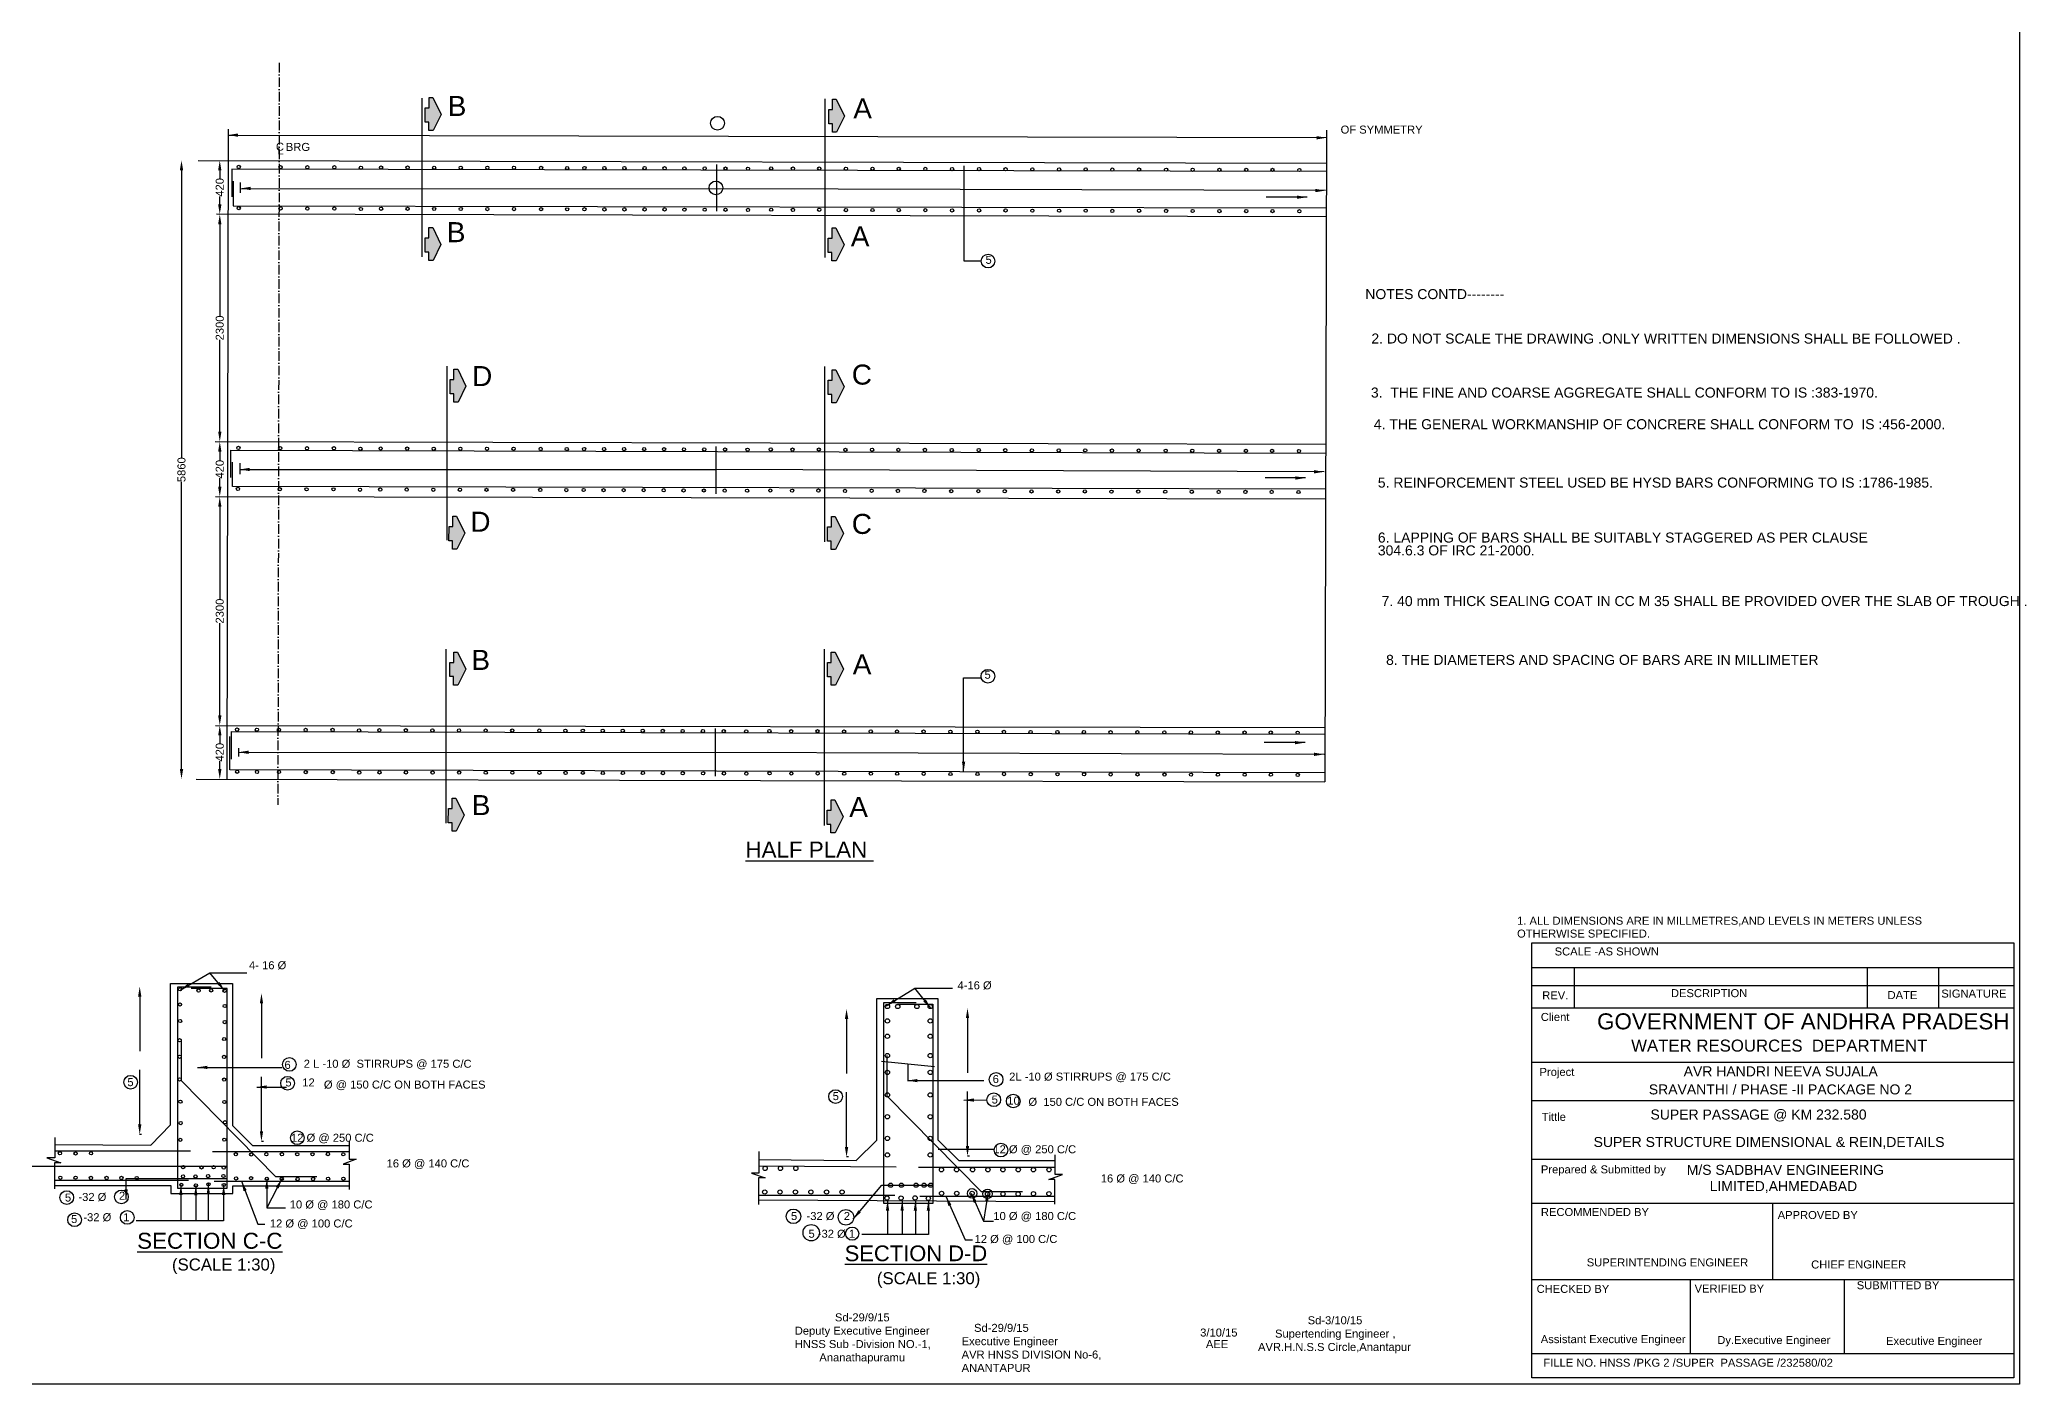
# Model space of a CAD drawing. Header units: millimetres. Extents: x 5124 to 5816485, y 2311 to 20996667.
# Drawn here: x 5791660 to 5816485, y 20967685 to 20984480 of the extents above; entities that cross this region are included whole.
import ezdxf

# ---------------------------------------------------------------- set-up
doc = ezdxf.new("R2010")
doc.units = ezdxf.units.MM
doc.header["$MEASUREMENT"] = 0
doc.linetypes.add('ACAD_ISO10W100', pattern=[18, 12, -3, 0, -3])
doc.layers.add('DIMENSION', color=2, linetype='Continuous')
doc.layers.add('TEXT', color=7, linetype='Continuous')
doc.styles.get("Standard").update_dxf_attribs({"font": 'arial.ttf', "height": 100})
doc.dimstyles.get("Standard").update_dxf_attribs({"dimtxt": 125, "dimasz": 125, "dimexe": 0.18, "dimexo": 0.0625, "dimgap": 0.09, "dimtad": 0, "dimdec": 0, "dimzin": 0, "dimdsep": 46, "dimtxsty": 'Standard', "dimcen": 0.09, "dimse1": 1, "dimse2": 1, "dimadec": 0, "dimazin": 0, "dimtfac": 1, "dimtdec": 0, "dimtofl": 0, "dimtmove": 0, "dimatfit": 3, "dimfxl": 0, "dimtolj": 1, "dimtzin": 0, "dimarcsym": 0})

# ---------------------------------------------------------------- blocks, each defined once
blk = doc.blocks.new('*D19')
at = {"layer": 'Defpoints', "color": 0, "transparency": 16777216}
for p in [(5793911, 20982972), (5793910, 20982300), (5793910, 20982300)]:
    blk.add_point(p, dxfattribs=at)
at = {"layer": 'DIMENSION', "color": 0, "lineweight": -2, "transparency": 16777216}
for p, q in [((5793910, 20982847), (5793910, 20982748)), ((5793910, 20982425), (5793910, 20982523))]:
    blk.add_line(p, q, dxfattribs=at)
at = {"layer": 'DIMENSION', "color": 0, "transparency": 16777216}
for points in [[(5793889, 20982847), (5793931, 20982847), (5793910, 20982972)], [(5793889, 20982425), (5793931, 20982425), (5793910, 20982300)]]:
    blk.add_solid(points, dxfattribs=at)
at = {"layer": 'DIMENSION', "color": 0, "transparency": 16777216, "insert": (5793910, 20982636), "char_height": 100, "attachment_point": 5, "rotation": 90}
blk.add_mtext('\\A1;420', dxfattribs=at)
blk = doc.blocks.new('*D20')
at = {"layer": 'Defpoints', "color": 0, "transparency": 16777216}
for p in [(5793910, 20982300), (5793904, 20979460), (5793910, 20979460)]:
    blk.add_point(p, dxfattribs=at)
at = {"layer": 'DIMENSION', "color": 0, "lineweight": -2, "transparency": 16777216}
for p, q in [((5793910, 20982175), (5793910, 20981030)), ((5793910, 20979585), (5793910, 20980730))]:
    blk.add_line(p, q, dxfattribs=at)
at = {"layer": 'DIMENSION', "color": 0, "transparency": 16777216}
for points in [[(5793890, 20982175), (5793931, 20982175), (5793910, 20982300)], [(5793890, 20979585), (5793931, 20979585), (5793910, 20979460)]]:
    blk.add_solid(points, dxfattribs=at)
at = {"layer": 'DIMENSION', "color": 0, "transparency": 16777216, "insert": (5793910, 20980880), "char_height": 100, "attachment_point": 5, "rotation": 90}
blk.add_mtext('\\A1;2300', dxfattribs=at)
blk = doc.blocks.new('*D21')
at = {"layer": 'Defpoints', "color": 0, "transparency": 16777216}
for p in [(5793910, 20979460), (5793909, 20978771), (5793910, 20978771)]:
    blk.add_point(p, dxfattribs=at)
at = {"layer": 'DIMENSION', "color": 0, "lineweight": -2, "transparency": 16777216}
for p, q in [((5793910, 20979335), (5793910, 20979228)), ((5793910, 20978896), (5793910, 20979003))]:
    blk.add_line(p, q, dxfattribs=at)
at = {"layer": 'DIMENSION', "color": 0, "transparency": 16777216}
for points in [[(5793890, 20979335), (5793931, 20979335), (5793910, 20979460)], [(5793890, 20978896), (5793931, 20978896), (5793910, 20978771)]]:
    blk.add_solid(points, dxfattribs=at)
at = {"layer": 'DIMENSION', "color": 0, "transparency": 16777216, "insert": (5793910, 20979115), "char_height": 100, "attachment_point": 5, "rotation": 90}
blk.add_mtext('\\A1;420', dxfattribs=at)
blk = doc.blocks.new('*D22')
at = {"layer": 'Defpoints', "color": 0, "transparency": 16777216}
for p in [(5793909, 20978771), (5793904, 20975915), (5793910, 20975915)]:
    blk.add_point(p, dxfattribs=at)
at = {"layer": 'DIMENSION', "color": 0, "lineweight": -2, "transparency": 16777216}
for p, q in [((5793910, 20978646), (5793910, 20977493)), ((5793910, 20976040), (5793910, 20977193))]:
    blk.add_line(p, q, dxfattribs=at)
at = {"layer": 'DIMENSION', "color": 0, "transparency": 16777216}
for points in [[(5793890, 20978646), (5793931, 20978646), (5793910, 20978771)], [(5793890, 20976040), (5793931, 20976040), (5793910, 20975915)]]:
    blk.add_solid(points, dxfattribs=at)
at = {"layer": 'DIMENSION', "color": 0, "transparency": 16777216, "insert": (5793910, 20977343), "char_height": 100, "attachment_point": 5, "rotation": 90}
blk.add_mtext('\\A1;2300', dxfattribs=at)
blk = doc.blocks.new('*D23')
at = {"layer": 'Defpoints', "color": 0, "transparency": 16777216}
for p in [(5793910, 20975915), (5793909, 20975244), (5793910, 20975244)]:
    blk.add_point(p, dxfattribs=at)
at = {"layer": 'DIMENSION', "color": 0, "lineweight": -2, "transparency": 16777216}
for p, q in [((5793910, 20975790), (5793910, 20975692)), ((5793910, 20975369), (5793910, 20975467))]:
    blk.add_line(p, q, dxfattribs=at)
at = {"layer": 'DIMENSION', "color": 0, "transparency": 16777216}
for points in [[(5793890, 20975790), (5793931, 20975790), (5793910, 20975915)], [(5793890, 20975369), (5793931, 20975369), (5793910, 20975244)]]:
    blk.add_solid(points, dxfattribs=at)
at = {"layer": 'DIMENSION', "color": 0, "transparency": 16777216, "insert": (5793910, 20975580), "char_height": 100, "attachment_point": 5, "rotation": 90}
blk.add_mtext('\\A1;420', dxfattribs=at)
blk = doc.blocks.new('*D28')
at = {"layer": 'Defpoints', "color": 0, "transparency": 16777216}
for p in [(5792910, 20972653), (5792933, 20972653), (5792933, 20970805)]:
    blk.add_point(p, dxfattribs=at)
at = {"layer": 'DIMENSION', "color": 0, "lineweight": -2, "transparency": 16777216}
for p, q in [((5792910, 20972528), (5792910, 20971845)), ((5792910, 20970930), (5792910, 20971612)), ((5792933, 20970805), (5792909, 20970805))]:
    blk.add_line(p, q, dxfattribs=at)
at = {"layer": 'DIMENSION', "color": 0, "transparency": 16777216}
for points in [[(5792889, 20972528), (5792930, 20972528), (5792910, 20972653)], [(5792889, 20970930), (5792930, 20970930), (5792910, 20970805)]]:
    blk.add_solid(points, dxfattribs=at)
at = {"layer": 'DIMENSION', "color": 0, "transparency": 16777216, "insert": (5792910, 20971729), "char_height": 100, "attachment_point": 5, "rotation": 90}
blk.add_mtext('\\A1;      ', dxfattribs=at)
blk = doc.blocks.new('*D29')
at = {"layer": 'Defpoints', "color": 0, "transparency": 16777216}
for p in [(5794431, 20972568), (5794455, 20972568), (5794455, 20970719)]:
    blk.add_point(p, dxfattribs=at)
at = {"layer": 'DIMENSION', "color": 0, "lineweight": -2, "transparency": 16777216}
for p, q in [((5794431, 20972443), (5794431, 20971760)), ((5794431, 20970844), (5794431, 20971527)), ((5794455, 20970719), (5794431, 20970719))]:
    blk.add_line(p, q, dxfattribs=at)
at = {"layer": 'DIMENSION', "color": 0, "transparency": 16777216}
for points in [[(5794411, 20972443), (5794452, 20972443), (5794431, 20972568)], [(5794411, 20970844), (5794452, 20970844), (5794431, 20970719)]]:
    blk.add_solid(points, dxfattribs=at)
at = {"layer": 'DIMENSION', "color": 0, "transparency": 16777216, "insert": (5794431, 20971643), "char_height": 100, "attachment_point": 5, "rotation": 90}
blk.add_mtext('\\A1;      ', dxfattribs=at)
blk = doc.blocks.new('*D30')
at = {"layer": 'Defpoints', "color": 0, "transparency": 16777216}
for p in [(5801743, 20972373), (5801766, 20972373), (5801766, 20970525)]:
    blk.add_point(p, dxfattribs=at)
at = {"layer": 'DIMENSION', "color": 0, "lineweight": -2, "transparency": 16777216}
for p, q in [((5801743, 20972248), (5801743, 20971566)), ((5801743, 20970650), (5801743, 20971333)), ((5801766, 20970525), (5801743, 20970525))]:
    blk.add_line(p, q, dxfattribs=at)
at = {"layer": 'DIMENSION', "color": 0, "transparency": 16777216}
for points in [[(5801722, 20972248), (5801764, 20972248), (5801743, 20972373)], [(5801722, 20970650), (5801764, 20970650), (5801743, 20970525)]]:
    blk.add_solid(points, dxfattribs=at)
at = {"layer": 'DIMENSION', "color": 0, "transparency": 16777216, "insert": (5801743, 20971449), "char_height": 100, "attachment_point": 5, "rotation": 90}
blk.add_mtext('\\A1;      ', dxfattribs=at)
blk = doc.blocks.new('*D31')
at = {"layer": 'Defpoints', "color": 0, "transparency": 16777216}
for p in [(5803254, 20972383), (5803278, 20972383), (5803278, 20970535)]:
    blk.add_point(p, dxfattribs=at)
at = {"layer": 'DIMENSION', "color": 0, "lineweight": -2, "transparency": 16777216}
for p, q in [((5803254, 20972258), (5803254, 20971576)), ((5803254, 20970660), (5803254, 20971343)), ((5803278, 20970535), (5803254, 20970535))]:
    blk.add_line(p, q, dxfattribs=at)
at = {"layer": 'DIMENSION', "color": 0, "transparency": 16777216}
for points in [[(5803234, 20972258), (5803275, 20972258), (5803254, 20972383)], [(5803234, 20970660), (5803275, 20970660), (5803254, 20970535)]]:
    blk.add_solid(points, dxfattribs=at)
at = {"layer": 'DIMENSION', "color": 0, "transparency": 16777216, "insert": (5803254, 20971459), "char_height": 100, "attachment_point": 5, "rotation": 90}
blk.add_mtext('\\A1;      ', dxfattribs=at)
blk = doc.blocks.new('*D38')
at = {"layer": 'Defpoints', "color": 0, "transparency": 16777216}
for p in [(5793639, 20982972), (5793432, 20975245), (5793621, 20975245)]:
    blk.add_point(p, dxfattribs=at)
at = {"layer": 'DIMENSION', "color": 0, "lineweight": -2, "transparency": 16777216}
for p, q in [((5793432, 20982847), (5793432, 20979258)), ((5793432, 20975370), (5793432, 20978959))]:
    blk.add_line(p, q, dxfattribs=at)
at = {"layer": 'DIMENSION', "color": 0, "transparency": 16777216}
for points in [[(5793411, 20982847), (5793453, 20982847), (5793432, 20982972)], [(5793411, 20975370), (5793453, 20975370), (5793432, 20975245)]]:
    blk.add_solid(points, dxfattribs=at)
at = {"layer": 'DIMENSION', "color": 0, "transparency": 16777216, "insert": (5793432, 20979109), "char_height": 100, "attachment_point": 5, "rotation": 90}
blk.add_mtext('\\A1;5860', dxfattribs=at)

msp = doc.modelspace()

# ---------------------------------------------------------------- hatches: boundary and pattern name
at = {"layer": 'DIMENSION'}
h = msp.add_hatch(color=0, dxfattribs=at)
h.dxf.hatch_style = 1
h.paths.add_polyline_path([(5796572.2, 20983759.1), (5796525.3, 20983759.1), (5796525.3, 20983629), (5796478.3, 20983629), (5796476.4, 20983451.4), (5796523.3, 20983451.4), (5796523.3, 20983346), (5796576.2, 20983346), (5796675.4, 20983547)])
h = msp.add_hatch(color=0, dxfattribs=at)
h.dxf.hatch_style = 1
h.paths.add_polyline_path([(5801615.1, 20983738.5), (5801568.2, 20983738.5), (5801568.2, 20983608.4), (5801521.2, 20983608.4), (5801519.4, 20983430.8), (5801566.2, 20983430.8), (5801566.2, 20983325.4), (5801619.2, 20983325.4), (5801718.4, 20983526.4)])
h = msp.add_hatch(color=0, dxfattribs=at)
h.dxf.hatch_style = 1
h.paths.add_polyline_path([(5796570.7, 20982134.2), (5796523.8, 20982134.2), (5796523.8, 20982004.1), (5796476.8, 20982004.1), (5796475, 20981826.6), (5796521.9, 20981826.6), (5796521.9, 20981721.2), (5796574.8, 20981721.2), (5796674, 20981922.1)])
h = msp.add_hatch(color=0, dxfattribs=at)
h.dxf.hatch_style = 1
h.paths.add_polyline_path([(5801608.2, 20982130.5), (5801561.3, 20982130.5), (5801561.3, 20982000.4), (5801514.3, 20982000.4), (5801512.5, 20981822.8), (5801559.4, 20981822.8), (5801559.4, 20981717.4), (5801612.3, 20981717.4), (5801711.5, 20981918.3)])
h = msp.add_hatch(color=0, dxfattribs=at)
h.dxf.hatch_style = 1
h.paths.add_polyline_path([(5796883.3, 20980366), (5796836.4, 20980366), (5796836.4, 20980235.9), (5796789.4, 20980235.9), (5796787.6, 20980058.4), (5796834.4, 20980058.4), (5796834.4, 20979953), (5796887.4, 20979953), (5796986.6, 20980153.9)])
h = msp.add_hatch(color=0, dxfattribs=at)
h.dxf.hatch_style = 1
h.paths.add_polyline_path([(5801608.8, 20980357.6), (5801561.9, 20980357.6), (5801561.9, 20980227.5), (5801514.9, 20980227.5), (5801513, 20980049.9), (5801559.9, 20980049.9), (5801559.9, 20979944.5), (5801612.8, 20979944.5), (5801712.1, 20980145.5)])
h = msp.add_hatch(color=0, dxfattribs=at)
h.dxf.hatch_style = 1
h.paths.add_polyline_path([(5796868.9, 20978529.9), (5796822, 20978529.9), (5796822, 20978399.8), (5796774.9, 20978399.8), (5796773.1, 20978222.3), (5796820, 20978222.3), (5796820, 20978116.9), (5796872.9, 20978116.9), (5796972.1, 20978317.8)])
h = msp.add_hatch(color=0, dxfattribs=at)
h.dxf.hatch_style = 1
h.paths.add_polyline_path([(5801599.9, 20978524.8), (5801553, 20978524.8), (5801553, 20978394.7), (5801506, 20978394.7), (5801504.1, 20978217.1), (5801551, 20978217.1), (5801551, 20978111.7), (5801603.9, 20978111.7), (5801703.1, 20978312.7)])
h = msp.add_hatch(color=0, dxfattribs=at)
h.dxf.hatch_style = 1
h.paths.add_polyline_path([(5796880.3, 20976831.6), (5796833.3, 20976831.6), (5796833.3, 20976701.5), (5796786.3, 20976701.5), (5796784.5, 20976523.9), (5796831.4, 20976523.9), (5796831.4, 20976418.5), (5796884.3, 20976418.5), (5796983.5, 20976619.5)])
h = msp.add_hatch(color=0, dxfattribs=at)
h.dxf.hatch_style = 1
h.paths.add_polyline_path([(5801599.5, 20976829.4), (5801552.6, 20976829.4), (5801552.6, 20976699.3), (5801505.5, 20976699.3), (5801503.7, 20976521.8), (5801550.6, 20976521.8), (5801550.6, 20976416.4), (5801603.5, 20976416.4), (5801702.7, 20976617.3)])
h = msp.add_hatch(color=0, dxfattribs=at)
h.dxf.hatch_style = 1
h.paths.add_polyline_path([(5796862.2, 20975005.5), (5796815.3, 20975005.5), (5796815.3, 20974875.4), (5796768.2, 20974875.4), (5796766.4, 20974697.8), (5796813.3, 20974697.8), (5796813.3, 20974592.4), (5796866.2, 20974592.4), (5796965.4, 20974793.4)])
h = msp.add_hatch(color=0, dxfattribs=at)
h.dxf.hatch_style = 1
h.paths.add_polyline_path([(5801595.8, 20974984.6), (5801548.9, 20974984.6), (5801548.9, 20974854.5), (5801501.9, 20974854.5), (5801500, 20974676.9), (5801546.9, 20974676.9), (5801546.9, 20974571.5), (5801599.8, 20974571.5), (5801699, 20974772.5)])

# ---------------------------------------------------------------- linework, layer by layer
at = {"layer": 'DIMENSION', "color": 0}
for points in [[(5773433.9, 20996666.8), (5816401.6, 20996666.8), (5816401.6, 20967685), (5773433.9, 20967685)], [(5810304.7, 20973197.7), (5816328.1, 20973197.7), (5816328.1, 20967764.2), (5810304.7, 20967764.2)]]:
    msp.add_lwpolyline(points, close=True, dxfattribs=at)
at = {"layer": 'DIMENSION', "color": 0, "linetype": 'ACAD_ISO10W100', "ltscale": 10}
msp.add_lwpolyline([(5794654, 20984190.1), (5794636, 20974923.7)], dxfattribs=at)
at = {"layer": 'DIMENSION', "color": 0}
for points in [[(5796434.7, 20983749.8), (5796434.7, 20981767.5)], [(5796478.3, 20983629), (5796525.3, 20983629), (5796525.3, 20983759.1), (5796572.2, 20983759.1), (5796675.4, 20983547), (5796576.2, 20983346), (5796523.3, 20983346), (5796523.3, 20983451.4), (5796476.4, 20983451.4), (5796478.3, 20983629)], [(5801472.7, 20983739.9), (5801472.7, 20981757.9)], [(5801521.2, 20983608.4), (5801568.2, 20983608.4), (5801568.2, 20983738.5), (5801615.1, 20983738.5), (5801718.4, 20983526.4), (5801619.2, 20983325.4), (5801566.2, 20983325.4), (5801566.2, 20983430.8), (5801519.4, 20983430.8), (5801521.2, 20983608.4)], [(5794015.3, 20983364.2), (5793997, 20975240.3)], [(5807740.8, 20983348.9), (5807720.4, 20975211.4)], [(5793638.8, 20982972.5), (5807739.8, 20982937.1)], [(5800118.7, 20982920.3), (5800118.7, 20982337.8)], [(5803425, 20981714.4), (5803211.8, 20981714.4), (5803211.8, 20982904.5)], [(5807739.5, 20982835.5), (5794060, 20982861.4), (5794060, 20982518.4)], [(5794078.7, 20982715), (5794078.7, 20982405.1), (5807738.4, 20982379.1)], [(5794166.9, 20982697.1), (5794166.9, 20982566.1)], [(5807738.1, 20982266.8), (5793867.8, 20982300.1)], [(5796476.8, 20982004.1), (5796523.8, 20982004.1), (5796523.8, 20982134.2), (5796570.7, 20982134.2), (5796674, 20981922.1), (5796574.8, 20981721.2), (5796521.9, 20981721.2), (5796521.9, 20981826.6), (5796475, 20981826.6), (5796476.8, 20982004.1)], [(5801514.3, 20982000.4), (5801561.3, 20982000.4), (5801561.3, 20982130.5), (5801608.2, 20982130.5), (5801711.5, 20981918.3), (5801612.3, 20981717.4), (5801559.4, 20981717.4), (5801559.4, 20981822.8), (5801512.5, 20981822.8), (5801514.3, 20982000.4)], [(5796748.9, 20980403.9), (5796748.9, 20978227.3)], [(5801466, 20980396.8), (5801466, 20978210.1)], [(5796789.4, 20980235.9), (5796836.4, 20980235.9), (5796836.4, 20980366), (5796883.3, 20980366), (5796986.6, 20980153.9), (5796887.4, 20979953), (5796834.4, 20979953), (5796834.4, 20980058.4), (5796787.6, 20980058.4), (5796789.4, 20980235.9)], [(5801514.9, 20980227.5), (5801561.9, 20980227.5), (5801561.9, 20980357.6), (5801608.8, 20980357.6), (5801712.1, 20980145.5), (5801612.8, 20979944.5), (5801559.9, 20979944.5), (5801559.9, 20980049.9), (5801513, 20980049.9), (5801514.9, 20980227.5)], [(5793851.7, 20979459.7), (5807731, 20979429.2)], [(5800107.2, 20979400.6), (5800107.2, 20978808.4)], [(5794049.3, 20979012.2), (5794049.3, 20979351.9), (5807730.7, 20979317.6)], [(5807729.6, 20978865.7), (5794071.1, 20978899), (5794071.1, 20979202.1)], [(5794160.3, 20979190.9), (5794160.3, 20979053.1)], [(5807729.3, 20978739.7), (5793855.4, 20978771.4)], [(5796774.9, 20978399.8), (5796822, 20978399.8), (5796822, 20978529.9), (5796868.9, 20978529.9), (5796972.1, 20978317.8), (5796872.9, 20978116.9), (5796820, 20978116.9), (5796820, 20978222.3), (5796773.1, 20978222.3), (5796774.9, 20978399.8)], [(5801506, 20978394.7), (5801553, 20978394.7), (5801553, 20978524.8), (5801599.9, 20978524.8), (5801703.1, 20978312.7), (5801603.9, 20978111.7), (5801551, 20978111.7), (5801551, 20978217.1), (5801504.1, 20978217.1), (5801506, 20978394.7)], [(5796737.1, 20976866.3), (5796737.1, 20974693.3)], [(5796786.3, 20976701.5), (5796833.3, 20976701.5), (5796833.3, 20976831.6), (5796880.3, 20976831.6), (5796983.5, 20976619.5), (5796884.3, 20976418.5), (5796831.4, 20976418.5), (5796831.4, 20976523.9), (5796784.5, 20976523.9), (5796786.3, 20976701.5)], [(5801461.1, 20976867.1), (5801461.1, 20974663.9)], [(5801505.5, 20976699.3), (5801552.6, 20976699.3), (5801552.6, 20976829.4), (5801599.5, 20976829.4), (5801702.7, 20976617.3), (5801603.5, 20976416.4), (5801550.6, 20976416.4), (5801550.6, 20976521.8), (5801503.7, 20976521.8), (5801505.5, 20976699.3)], [(5793857.9, 20975914.7), (5807722.1, 20975888.9)], [(5807720.7, 20975321.6), (5794036.8, 20975358), (5794036.8, 20975776.2)], [(5794056, 20975493.5), (5794056, 20975839.6), (5807721.9, 20975805.3)], [(5800099.8, 20975875.3), (5800099.8, 20975279)], [(5794144.6, 20975631.6), (5794144.6, 20975527.5)], [(5793616.5, 20975244.6), (5807720.4, 20975211.4)], [(5796768.2, 20974875.4), (5796815.3, 20974875.4), (5796815.3, 20975005.5), (5796862.2, 20975005.5), (5796965.4, 20974793.4), (5796866.2, 20974592.4), (5796813.3, 20974592.4), (5796813.3, 20974697.8), (5796766.4, 20974697.8), (5796768.2, 20974875.4)], [(5801501.9, 20974854.5), (5801548.9, 20974854.5), (5801548.9, 20974984.6), (5801595.8, 20974984.6), (5801699, 20974772.5), (5801599.8, 20974571.5), (5801546.9, 20974571.5), (5801546.9, 20974676.9), (5801500, 20974676.9), (5801501.9, 20974854.5)], [(5810304.7, 20972889.1), (5816328.1, 20972889.1)], [(5810836.5, 20972889.1), (5810836.5, 20972387)], [(5814496.3, 20972889.1), (5814496.3, 20972387)], [(5815389.6, 20972889.1), (5815389.6, 20972387)], [(5791848.4, 20970678.6), (5793048.6, 20970672.2), (5793296, 20970924.2), (5793296, 20972690.7), (5794068.5, 20972690.7), (5794068.5, 20970915.8), (5794321.1, 20970666.4), (5795529.5, 20970666.4)], [(5793801.1, 20972644.7), (5793383.5, 20972644.7), (5793383.5, 20970136), (5794001.6, 20970136), (5794001.6, 20972629.1), (5793552.6, 20972629.1)], [(5800644.8, 20970492.8), (5801864.7, 20970480.8), (5802119.5, 20970734.2), (5802119.5, 20972502.2), (5802885.5, 20972502.2), (5802885.5, 20970737.4), (5803144.3, 20970478.9), (5804355.7, 20970478.9)], [(5802210.3, 20969941.2), (5802210.3, 20972453.6), (5802613, 20972453.6)], [(5810304.7, 20972665.3), (5816328.1, 20972665.3)], [(5802379.8, 20972433.8), (5802822.3, 20972433.8), (5802822.3, 20969940.9), (5802210.3, 20969941.2)], [(5810304.7, 20972387), (5816328.1, 20972387)], [(5795124.3, 20970277.2), (5794610.7, 20970277.2), (5793430.7, 20971476), (5793430.7, 20971990.9)], [(5802179.7, 20971721.3), (5802842, 20971654.4)], [(5803940.7, 20970090.5), (5803429.3, 20970090.5), (5802250.1, 20971282.8), (5802250.1, 20971793.2)], [(5810304.7, 20971710), (5816328.1, 20971710)], [(5802513.8, 20971478.1), (5802510.8, 20971687.8)], [(5810304.7, 20971228.7), (5816328.1, 20971228.7)], [(5791848.4, 20970765.6), (5791848.4, 20970511.7), (5791750, 20970511.7), (5791922.2, 20970451.2), (5791845.5, 20970451.2), (5791845.5, 20970127.3)], [(5795527.8, 20970724.6), (5795527.8, 20970495.1), (5795613.1, 20970495.1), (5795451.8, 20970433.5), (5795527.8, 20970433.5), (5795527.8, 20970119.3)], [(5791848.4, 20970601), (5793544.2, 20970601)], [(5795527.8, 20970587.1), (5793821, 20970587.1)], [(5800644.8, 20970591.3), (5800644.8, 20970321.8), (5800553.1, 20970321.8), (5800725.6, 20970261.7), (5800644.1, 20970261.7), (5800644.1, 20969928.9)], [(5802888.5, 20970621.1), (5803587.2, 20970621.1)], [(5804344.4, 20969935.2), (5804344.4, 20970244), (5804272.1, 20970244), (5804440.8, 20970305.2), (5804348.3, 20970305.2), (5804348.3, 20970550.2)], [(5810304.7, 20970495.9), (5816328.1, 20970495.9)], [(5791845.5, 20970233.2), (5793519.4, 20970233.2)], [(5793838.2, 20970220.6), (5795527.8, 20970220.6)], [(5800644.8, 20970415.4), (5802363.5, 20970400.8)], [(5802641.1, 20970398.6), (5804348.3, 20970398.6)], [(5791845.5, 20970168.3), (5793296.6, 20970168.3), (5793296.6, 20970065.8), (5794071.4, 20970065.8), (5794071.4, 20970164.1), (5795535.6, 20970164.1)], [(5800644.1, 20970047.4), (5802344.6, 20970047.4)], [(5800644.1, 20969988), (5804350.4, 20969969.8)], [(5802659.4, 20970034.8), (5804344.4, 20970034.8)], [(5810304.7, 20969946.9), (5816328.1, 20969946.9)], [(5813316.4, 20968991.6), (5813316.4, 20969946.9)], [(5810304.7, 20968991.6), (5816328.1, 20968991.6)], [(5812287.9, 20968070.9), (5812287.9, 20968991.6)], [(5814215.1, 20968070.9), (5814215.1, 20968991.6)], [(5810304.7, 20968070.9), (5816328.1, 20968070.9)]]:
    msp.add_lwpolyline(points, dxfattribs=at)
for centre, radius in [((5800130.2, 20983436.2), 85.6), ((5794147.9, 20982891.8), 20.2), ((5794670.4, 20982888.5), 20.2), ((5795004.8, 20982887.2), 20.2), ((5795341.9, 20982887.2), 20.2), ((5795673.4, 20982881.4), 20.2), ((5795926.1, 20982884.2), 20.2), ((5796256.8, 20982883.3), 20.2), ((5796589.1, 20982881.4), 20.2), ((5796921.9, 20982881.4), 20.2), ((5797254.1, 20982880.4), 20.2), ((5797586.8, 20982880.4), 20.2), ((5797925.3, 20982879.4), 20.2), ((5798251.6, 20982877.4), 20.2), ((5798467.7, 20982878.4), 20.2), ((5798717.4, 20982876.5), 20.2), ((5798967.6, 20982876.4), 20.2), ((5799218.4, 20982876.4), 20.2), ((5799468.2, 20982875.5), 20.2), ((5799716.3, 20982873.6), 20.2), ((5799969.9, 20982872.6), 20.2), ((5800230.2, 20982871.6), 20.2), ((5800511.1, 20982869.7), 20.2), ((5800800.6, 20982872.6), 20.2), ((5801072.6, 20982870.6), 20.2), ((5801401.4, 20982871.6), 20.2), ((5801734.3, 20982867.8), 20.2), ((5802067, 20982868.8), 20.2), ((5802395.4, 20982867.7), 20.2), ((5802727.1, 20982866.8), 20.2), ((5803062.1, 20982863.9), 20.2), ((5803399.6, 20982863.9), 20.2), ((5803730.3, 20982862.9), 20.2), ((5804064.6, 20982861), 20.2), ((5804399.3, 20982860), 20.2), ((5804731, 20982861), 20.2), ((5805064, 20982858.1), 20.2), ((5805398.7, 20982859.1), 20.2), ((5805736.2, 20982857.1), 20.2), ((5806067.5, 20982856.2), 20.2), ((5806403, 20982855.2), 20.2), ((5806738, 20982855.2), 20.2), ((5807065.9, 20982855.2), 20.2), ((5807401.4, 20982853.2), 20.2), ((5800109.9, 20982628.9), 85.6), ((5794147.9, 20982376.2), 20.2), ((5794670.4, 20982372.9), 20.2), ((5795004.8, 20982371.6), 20.2), ((5795341.9, 20982371.6), 20.2), ((5795673.4, 20982365.8), 20.2), ((5795926.1, 20982368.6), 20.2), ((5796256.8, 20982367.7), 20.2), ((5796589.1, 20982365.8), 20.2), ((5796921.9, 20982365.8), 20.2), ((5797254.1, 20982364.8), 20.2), ((5797586.8, 20982364.8), 20.2), ((5797925.3, 20982363.8), 20.2), ((5798251.6, 20982361.8), 20.2), ((5798467.7, 20982362.8), 20.2), ((5798717.4, 20982360.9), 20.2), ((5798967.6, 20982360.8), 20.2), ((5799218.4, 20982360.8), 20.2), ((5799468.2, 20982359.9), 20.2), ((5799716.3, 20982358), 20.2), ((5799969.9, 20982357), 20.2), ((5800230.2, 20982356), 20.2), ((5800800.6, 20982357), 20.2), ((5801401.4, 20982356), 20.2), ((5800511.1, 20982354.1), 20.2), ((5801072.6, 20982355), 20.2), ((5801734.3, 20982352.2), 20.2), ((5802067, 20982353.2), 20.2), ((5802395.4, 20982352.1), 20.2), ((5802727.1, 20982351.2), 20.2), ((5803062.1, 20982348.3), 20.2), ((5803399.6, 20982348.3), 20.2), ((5803730.3, 20982347.4), 20.2), ((5804064.6, 20982345.4), 20.2), ((5804399.3, 20982344.4), 20.2), ((5804731, 20982345.4), 20.2), ((5805064, 20982342.5), 20.2), ((5805398.7, 20982343.5), 20.2), ((5805736.2, 20982341.5), 20.2), ((5806067.5, 20982340.6), 20.2), ((5806403, 20982339.6), 20.2), ((5806738, 20982339.6), 20.2), ((5807065.9, 20982339.6), 20.2), ((5807401.4, 20982337.6), 20.2), ((5803510.6, 20981714.4), 85.6), ((5794142.9, 20979381.7), 20.2), ((5794665.4, 20979378.4), 20.2), ((5794999.8, 20979377), 20.2), ((5795336.9, 20979377), 20.2), ((5795668.4, 20979371.2), 20.2), ((5795921.1, 20979374.1), 20.2), ((5796251.8, 20979373.2), 20.2), ((5796584.1, 20979371.2), 20.2), ((5796916.9, 20979371.2), 20.2), ((5797249.1, 20979370.2), 20.2), ((5797581.8, 20979370.2), 20.2), ((5797920.3, 20979369.3), 20.2), ((5798246.6, 20979367.3), 20.2), ((5798462.7, 20979368.3), 20.2), ((5798712.5, 20979366.4), 20.2), ((5798962.7, 20979366.3), 20.2), ((5799213.4, 20979366.3), 20.2), ((5799463.2, 20979365.4), 20.2), ((5799711.3, 20979363.4), 20.2), ((5799964.9, 20979362.4), 20.2), ((5800225.2, 20979361.5), 20.2), ((5800506.1, 20979359.6), 20.2), ((5800795.6, 20979362.4), 20.2), ((5801067.6, 20979360.5), 20.2), ((5801396.4, 20979361.5), 20.2), ((5801729.3, 20979357.6), 20.2), ((5802062, 20979358.6), 20.2), ((5802390.4, 20979357.6), 20.2), ((5802722.1, 20979356.6), 20.2), ((5803057.1, 20979353.8), 20.2), ((5803394.6, 20979353.8), 20.2), ((5803725.3, 20979352.8), 20.2), ((5804059.6, 20979350.9), 20.2), ((5804394.3, 20979349.9), 20.2), ((5804726, 20979350.9), 20.2), ((5805059, 20979348), 20.2), ((5805393.7, 20979348.9), 20.2), ((5805731.2, 20979347), 20.2), ((5806062.5, 20979346), 20.2), ((5806398.1, 20979345.1), 20.2), ((5806733, 20979345), 20.2), ((5807060.9, 20979345), 20.2), ((5807396.4, 20979343.1), 20.2), ((5794137.3, 20978868.9), 20.2), ((5794659.8, 20978865.6), 20.2), ((5794994.3, 20978864.2), 20.2), ((5795331.4, 20978864.2), 20.2), ((5795662.8, 20978858.4), 20.2), ((5795915.6, 20978861.3), 20.2), ((5796246.3, 20978860.4), 20.2), ((5796578.5, 20978858.4), 20.2), ((5796911.4, 20978858.4), 20.2), ((5797243.5, 20978857.4), 20.2), ((5797576.2, 20978857.4), 20.2), ((5797914.7, 20978856.5), 20.2), ((5798241, 20978854.5), 20.2), ((5798457.1, 20978855.5), 20.2), ((5798706.9, 20978853.6), 20.2), ((5798957.1, 20978853.5), 20.2), ((5799207.9, 20978853.5), 20.2), ((5799457.6, 20978852.6), 20.2), ((5799705.7, 20978850.6), 20.2), ((5799959.3, 20978849.6), 20.2), ((5800219.7, 20978848.7), 20.2), ((5800500.5, 20978846.8), 20.2), ((5800790, 20978849.6), 20.2), ((5801062, 20978847.7), 20.2), ((5801390.9, 20978848.7), 20.2), ((5801723.7, 20978844.8), 20.2), ((5802056.4, 20978845.8), 20.2), ((5802384.8, 20978844.8), 20.2), ((5802716.5, 20978843.8), 20.2), ((5803051.5, 20978841), 20.2), ((5803389.1, 20978841), 20.2), ((5803719.8, 20978840), 20.2), ((5804054, 20978838.1), 20.2), ((5804388.7, 20978837.1), 20.2), ((5804720.4, 20978838.1), 20.2), ((5805053.4, 20978835.2), 20.2), ((5805388.1, 20978836.2), 20.2), ((5805725.7, 20978834.2), 20.2), ((5806056.9, 20978833.2), 20.2), ((5806392.5, 20978832.3), 20.2), ((5806727.5, 20978832.2), 20.2), ((5807055.3, 20978832.2), 20.2), ((5807390.9, 20978830.3), 20.2), ((5803508.6, 20976528.6), 85.6), ((5794126.2, 20975863), 20.2), ((5794374.1, 20975861.5), 20.2), ((5794648.7, 20975859.7), 20.2), ((5794983.1, 20975858.3), 20.2), ((5795320.2, 20975858.3), 20.2), ((5795651.7, 20975852.5), 20.2), ((5795904.4, 20975855.4), 20.2), ((5796235.1, 20975854.5), 20.2), ((5796567.4, 20975852.5), 20.2), ((5796900.2, 20975852.5), 20.2), ((5797232.4, 20975851.5), 20.2), ((5797565.1, 20975851.5), 20.2), ((5797903.6, 20975850.6), 20.2), ((5798229.9, 20975848.6), 20.2), ((5798446, 20975849.6), 20.2), ((5798695.8, 20975847.7), 20.2), ((5798946, 20975847.6), 20.2), ((5799196.7, 20975847.6), 20.2), ((5799446.5, 20975846.7), 20.2), ((5799694.6, 20975844.7), 20.2), ((5799948.2, 20975843.7), 20.2), ((5800208.5, 20975842.8), 20.2), ((5800489.4, 20975840.9), 20.2), ((5800778.9, 20975843.7), 20.2), ((5801050.9, 20975841.8), 20.2), ((5801379.7, 20975842.8), 20.2), ((5801712.6, 20975838.9), 20.2), ((5802045.3, 20975839.9), 20.2), ((5802373.7, 20975838.9), 20.2), ((5802705.4, 20975837.9), 20.2), ((5803040.4, 20975835.1), 20.2), ((5803377.9, 20975835.1), 20.2), ((5803708.6, 20975834.1), 20.2), ((5804042.9, 20975832.2), 20.2), ((5804377.6, 20975831.2), 20.2), ((5804709.3, 20975832.2), 20.2), ((5805042.3, 20975829.3), 20.2), ((5805377, 20975830.3), 20.2), ((5805714.5, 20975828.3), 20.2), ((5806045.8, 20975827.3), 20.2), ((5806381.4, 20975826.4), 20.2), ((5806716.3, 20975826.3), 20.2), ((5807044.2, 20975826.3), 20.2), ((5807379.7, 20975824.4), 20.2), ((5794127.8, 20975335.8), 20.2), ((5794375.7, 20975334.2), 20.2), ((5794650.3, 20975332.4), 20.2), ((5794984.7, 20975331.1), 20.2), ((5795321.8, 20975331.1), 20.2), ((5795653.2, 20975325.3), 20.2), ((5795906, 20975328.1), 20.2), ((5796236.7, 20975327.2), 20.2), ((5796569, 20975325.3), 20.2), ((5796901.8, 20975325.3), 20.2), ((5797233.9, 20975324.3), 20.2), ((5797566.6, 20975324.3), 20.2), ((5797905.2, 20975323.3), 20.2), ((5798231.5, 20975321.3), 20.2), ((5798447.5, 20975322.3), 20.2), ((5798697.3, 20975320.4), 20.2), ((5798947.5, 20975320.3), 20.2), ((5799198.3, 20975320.3), 20.2), ((5799448.1, 20975319.4), 20.2), ((5799696.1, 20975317.5), 20.2), ((5799949.8, 20975316.5), 20.2), ((5800210.1, 20975315.5), 20.2), ((5800491, 20975313.6), 20.2), ((5800780.4, 20975316.5), 20.2), ((5801052.5, 20975314.5), 20.2), ((5801381.3, 20975315.5), 20.2), ((5801714.2, 20975311.7), 20.2), ((5802046.9, 20975312.7), 20.2), ((5802375.3, 20975311.6), 20.2), ((5802707, 20975310.7), 20.2), ((5803042, 20975307.8), 20.2), ((5803379.5, 20975307.8), 20.2), ((5803710.2, 20975306.9), 20.2), ((5804044.5, 20975304.9), 20.2), ((5804379.2, 20975303.9), 20.2), ((5804710.9, 20975304.9), 20.2), ((5805043.9, 20975302.1), 20.2), ((5805378.6, 20975303), 20.2), ((5805716.1, 20975301.1), 20.2), ((5806047.4, 20975300.1), 20.2), ((5806382.9, 20975299.1), 20.2), ((5806717.9, 20975299.1), 20.2), ((5807045.8, 20975299.1), 20.2), ((5807381.3, 20975297.1), 20.2), ((5793412.3, 20972429), 20.2), ((5793414.3, 20972618.7), 20.2), ((5793645.5, 20972602.3), 20.2), ((5793802.6, 20972604.3), 20.2), ((5793970.3, 20972600.4), 20.2), ((5793414.3, 20972222), 20.2), ((5793972.2, 20972409.8), 20.2), ((5793972.2, 20972208.5), 20.2), ((5802254, 20972403.7), 26.8), ((5802254, 20972223.4), 26.8), ((5802383.1, 20972403.7), 26.8), ((5802621.8, 20972403.7), 26.8), ((5802788.2, 20972403.7), 26.8), ((5802788.2, 20972223.4), 26.8), ((5793408.4, 20971981.8), 20.2), ((5793965.2, 20971997.5), 20.2), ((5802254, 20972032.3), 26.8), ((5802788.2, 20972032.3), 26.8), ((5793407.7, 20971775.5), 20.2), ((5793964.3, 20971774.4), 20.2), ((5794779.6, 20971679.8), 85.6), ((5802254, 20971790), 26.8), ((5802788.2, 20971790), 26.8), ((5792796.4, 20971457.7), 85.6), ((5793407.3, 20971492.7), 20.2), ((5793965.3, 20971490.7), 20.2), ((5794757, 20971445.3), 85.6), ((5802254, 20971580.2), 26.8), ((5802788.2, 20971580.2), 26.8), ((5803611.8, 20971491.8), 85.6), ((5793418.3, 20971214.7), 20.2), ((5793967.6, 20971210.7), 20.2), ((5801604.9, 20971278.3), 85.6), ((5802254, 20971299.1), 26.8), ((5802788.2, 20971299.1), 26.8), ((5803583, 20971239.1), 85.6), ((5803826.3, 20971223.1), 85.6), ((5793421.5, 20970947.1), 20.2), ((5793976.3, 20970958.1), 20.2), ((5802254, 20971026.4), 26.8), ((5802788.2, 20971026.4), 26.8), ((5793416.8, 20970738.3), 20.2), ((5793966.9, 20970740.3), 20.2), ((5794879.2, 20970764.2), 85.6), ((5802254, 20970755.2), 26.8), ((5802788.2, 20970755.2), 26.8), ((5791912.2, 20970571), 20.2), ((5792108.6, 20970567.3), 20.2), ((5792301.1, 20970569.5), 20.2), ((5794110.9, 20970558.5), 20.2), ((5794303.5, 20970554.8), 20.2), ((5794492.4, 20970558.5), 20.2), ((5794687, 20970558.5), 20.2), ((5794878.1, 20970557.6), 20.2), ((5795068.8, 20970557.6), 20.2), ((5795261.4, 20970559.5), 20.2), ((5795454.1, 20970556.7), 20.2), ((5802254, 20970549.6), 26.8), ((5802788.2, 20970549.6), 26.8), ((5803672.7, 20970610.9), 85.6), ((5791917.3, 20970263.9), 20.2), ((5792108.4, 20970265.4), 20.2), ((5792299.6, 20970262.4), 20.2), ((5792495.2, 20970263.2), 20.2), ((5792680.8, 20970262.4), 20.2), ((5792873.3, 20970260.9), 20.2), ((5793451.1, 20970281.2), 20.2), ((5793452.1, 20970397.5), 20.2), ((5793606.9, 20970282.2), 20.2), ((5793681.9, 20970393.4), 20.2), ((5793763.9, 20970285.3), 20.2), ((5793833.6, 20970395.4), 20.2), ((5793956.3, 20970286.3), 20.2), ((5793960.5, 20970392.3), 20.2), ((5794113.9, 20970255.8), 20.2), ((5794301.2, 20970259.1), 20.2), ((5794498.1, 20970252.5), 20.2), ((5794685.4, 20970250.9), 20.2), ((5794882.4, 20970247.6), 20.2), ((5795076, 20970249.2), 20.2), ((5795263.3, 20970252.5), 20.2), ((5795455.3, 20970251.7), 20.2), ((5800725.7, 20970380.9), 26.8), ((5800917.1, 20970380.9), 26.8), ((5801108.9, 20970380.9), 26.8), ((5802929.1, 20970364.8), 26.8), ((5803117.3, 20970364.8), 26.8), ((5803317.8, 20970364.8), 26.8), ((5803508.9, 20970364.8), 26.8), ((5803697.4, 20970364.8), 26.8), ((5803888.5, 20970364.8), 26.8), ((5804078.5, 20970364.8), 26.8), ((5804272.6, 20970364.8), 26.8), ((5791997.6, 20970016.6), 85.6), ((5792680.7, 20970024.9), 85.6), ((5793429.2, 20970176.3), 20.2), ((5793612.2, 20970169), 20.2), ((5793768.1, 20970182.5), 20.2), ((5793959.5, 20970174.2), 20.2), ((5800721.1, 20970086.4), 26.8), ((5800911.1, 20970086.4), 26.8), ((5801103.9, 20970086.4), 26.8), ((5801296.7, 20970086.4), 26.8), ((5801494, 20970086.4), 26.8), ((5801687.3, 20970086.4), 26.8), ((5802248.2, 20970010.3), 26.8), ((5802292.5, 20970171.7), 26.8), ((5802424.8, 20970010.3), 26.8), ((5802428.7, 20970171.7), 26.8), ((5802599.5, 20970012.8), 26.8), ((5802611.7, 20970171.7), 26.8), ((5802711.1, 20970171.7), 26.8), ((5802764.7, 20970007.1), 26.8), ((5802792.5, 20970171.7), 26.8), ((5802929.9, 20970069.7), 26.8), ((5803120.5, 20970069.7), 26.8), ((5803312.1, 20970069.7), 59.1), ((5803312.1, 20970069.7), 26.8), ((5803505.1, 20970063), 59.1), ((5803505.1, 20970063), 26.8), ((5803697.7, 20970063.1), 26.8), ((5803887.3, 20970062.8), 26.8), ((5804079, 20970064.7), 26.8), ((5804271.2, 20970064.7), 26.8), ((5792095.1, 20969740.5), 85.6), ((5792753.5, 20969769), 85.6), ((5801079.1, 20969782.3), 91), ((5801735.8, 20969770.9), 96.7), ((5801300.9, 20969577.7), 102.3), ((5801812.6, 20969566.3), 82.4)]:
    msp.add_circle(centre, radius, dxfattribs=at)

# ---------------------------------------------------------------- texts
for s, height, p in [('GOVERNMENT OF ANDHRA PRADESH ', 200, (5811121.9, 20972118.3)), ('WATER RESOURCES  DEPARTMENT ', 150, (5811547.9, 20971840.3)), ('AVR HANDRI NEEVA SUJALA ', 125, (5812203.9, 20971531.4)), ('SRAVANTHI / PHASE -II PACKAGE NO 2', 125, (5811768.4, 20971305.7)), ('SUPER PASSAGE @ KM 232.580', 125, (5811789.4, 20970991.8)), ('SUPER STRUCTURE DIMENSIONAL & REIN,DETAILS ', 125, (5811078.4, 20970648.7)), ('M/S SADBHAV ENGINEERING', 125, (5812241.9, 20970300.9)), ('LIMITED,AHMEDABAD', 125, (5812529.1, 20970097.2)), ('3/10/15', 100, (5806162, 20968280.9)), ('AEE ', 100, (5806233.2, 20968136.4))]:
    msp.add_text(s, height=height, dxfattribs=at).set_placement(p)
at = {"layer": 'DIMENSION', "color": 0, "char_height": 100, "attachment_point": 1}
for s, insert, width in [('\\pi662.25;Sd-29/9/15 \\P\\pi159.93;Deputy Executive Engineer  \\P\\pi159.79;HNSS Sub -Division NO.-1, \\P\\pi467.16;Ananathapuramu ', (5800935.6, 20968570.7), 1996.116), ('\\pi638.68;Sd-3/10/15 \\P\\pi230.46;Supertending Engineer , \\P\\pi18.554;AVR.H.N.S.S Circle,Anantapur ', (5806866.4, 20968534.3), 1948.977), ('    Sd-29/9/15 \\PExecutive Engineer                                      AVR HNSS DIVISION No-6,               ANANTAPUR ', (5803180.8, 20968439.6), 2647.271)]:
    msp.add_mtext(s, dxfattribs=dict(at, insert=insert, width=width))
at = {"layer": 'TEXT', "color": 0}
for s, height, p in [('B', 250, (5796759, 20983528)), ('A', 250, (5801827.2, 20983496.4)), ('OF SYMMETRY ', 100, (5807916.8, 20983307.6)), ('C', 100, (5794611.9, 20983094.1)), ('L', 100, (5794629.8, 20983047.2)), ('BRG', 100, (5794735.8, 20983091.2)), ('B', 250, (5796747.7, 20981951.3)), ('A', 250, (5801796.1, 20981898.8)), ('5', 100, (5803479.1, 20981680.7)), ('NOTES CONTD--------', 125, (5808225.5, 20981240.1)), ('2. DO NOT SCALE THE DRAWING .ONLY WRITTEN DIMENSIONS SHALL BE FOLLOWED .', 125, (5808301.5, 20980685.4)), ('D', 250, (5797063.8, 20980153.7)), ('C', 250, (5801808.3, 20980172.3)), ('3.  THE FINE AND COARSE AGGREGATE SHALL CONFORM TO IS :383-1970.', 125, (5808295.6, 20980010.5)), ('4. THE GENERAL WORKMANSHIP OF CONCRERE SHALL CONFORM TO  IS :456-2000.', 125, (5808331.8, 20979615.3)), ('5. REINFORCEMENT STEEL USED BE HYSD BARS CONFORMING TO IS :1786-1985.', 125, (5808382, 20978886)), ('D', 250, (5797041.5, 20978334.6)), ('C', 250, (5801808, 20978307.1)), ('304.6.3 OF IRC 21-2000.', 125, (5808382, 20978038.7)), ('6. LAPPING OF BARS SHALL BE SUITABLY STAGGERED AS PER CLAUSE ', 125, (5808382, 20978199.3)), ('7. 40 mm THICK SEALING COAT IN CC M 35 SHALL BE PROVIDED OVER THE SLAB OF TROUGH .', 125, (5808429, 20977405.7)), ('B', 250, (5797054.7, 20976608.2)), ('A', 250, (5801820.4, 20976554.1)), ('8. THE DIAMETERS AND SPACING OF BARS ARE IN MILLIMETER ', 125, (5808484.9, 20976671.3)), ('5', 100, (5803466.8, 20976497.9)), ('B', 250, (5797059.5, 20974794.8)), ('A', 250, (5801776.8, 20974771.6)), ('%%UHALF PLAN ', 200, (5800479.4, 20974264)), ('1. ALL DIMENSIONS ARE IN MILLMETRES,AND LEVELS IN METERS UNLESS', 100, (5810121.9, 20973425.1)), ('OTHERWISE SPECIFIED.', 100, (5810121.9, 20973264.5)), ('4- 16 Ø ', 100, (5794275.4, 20972868.9)), ('SCALE -AS SHOWN ', 100, (5810591.5, 20973041.2)), ('4-16 Ø', 100, (5803129.2, 20972618.1)), ('REV.', 100, (5810436.4, 20972493.5)), ('DESCRIPTION ', 100, (5812044.7, 20972520.5)), ('DATE ', 100, (5814751.6, 20972496.4)), ('SIGNATURE ', 100, (5815423.3, 20972515.2)), ('Client ', 100, (5810418.8, 20972223.3)), ('6 ', 100, (5794718.7, 20971624.3)), ('2 L -10 Ø  STIRRUPS @ 175 C/C ', 100, (5794959.4, 20971638.7)), ('5', 100, (5792755.8, 20971408.6)), ('5', 100, (5794730.3, 20971405.3)), ('12 ', 100, (5794941, 20971405.3)), ('Ø @ 150 C/C ON BOTH FACES ', 100, (5795211.2, 20971378.3)), ('6', 100, (5803568.8, 20971447.6)), ('2L -10 Ø STIRRUPS @ 175 C/C ', 100, (5803774.8, 20971477.9)), ('Project ', 100, (5810402.8, 20971536.2)), ('5', 100, (5801569.7, 20971234.4)), ('5', 100, (5803556.1, 20971191.5)), ('10 ', 100, (5803752.3, 20971177.1)), ('Ø  150 C/C ON BOTH FACES ', 100, (5804015.5, 20971162.8)), ('Tittle ', 100, (5810429.3, 20970975)), ('12 Ø @ 250 C/C', 100, (5794800.5, 20970714.3)), ('16 Ø @ 140 C/C', 100, (5795995, 20970393.9)), ('12 Ø @ 250 C/C', 100, (5803577.5, 20970570.1)), ('16 Ø @ 140 C/C ', 100, (5804920, 20970205.8)), ('Prepared & Submitted by ', 100, (5810420, 20970319)), ('5', 100, (5791975.1, 20969967)), ('-32 Ø ', 100, (5792143.9, 20969974.7)), ('2', 100, (5792650.6, 20969990)), ('10 Ø @ 180 C/C ', 100, (5794784.6, 20969881)), ('5', 100, (5792051.8, 20969698.6)), ('-32 Ø ', 100, (5792205.4, 20969721.6)), ('1', 100, (5792704.4, 20969721.6)), ('12 Ø @ 100 C/C', 100, (5794536, 20969643.5)), ('5   -32 Ø   2 ', 100, (5801048.3, 20969736.4)), ('10 Ø @ 180 C/C', 100, (5803577.1, 20969736.4)), ('RECOMMENDED BY ', 100, (5810420, 20969786.3)), ('APPROVED BY ', 100, (5813378.9, 20969749)), ('%%USECTION C-C', 200, (5792877.6, 20969377.4)), ('5 -32 Ø 1', 100, (5801267.2, 20969515.3)), ('12 Ø @ 100 C/C', 100, (5803342.7, 20969449.3)), ('(SCALE 1:30)', 150, (5793312.8, 20969105.9)), ('%%USECTION D-D', 196.206, (5801719.3, 20969222.5)), ('SUPERINTENDING ENGINEER ', 100, (5810992.7, 20969157.3)), ('CHIEF ENGINEER ', 100, (5813797.2, 20969131.1)), ('(SCALE 1:30)', 150, (5802121.7, 20968934.5)), ('SUBMITTED BY ', 100, (5814366.9, 20968871.9)), ('CHECKED BY ', 100, (5810366, 20968826.4)), ('VERIFIED BY ', 100, (5812340.6, 20968830.6)), ('Assistant Executive Engineer ', 100, (5810418, 20968198.5)), ('Dy.Executive Engineer ', 100, (5812624.2, 20968187.5)), ('Executive Engineer ', 100, (5814732.6, 20968176.7)), ('FILLE NO. HNSS /PKG 2 /SUPER  PASSAGE /232580/02', 100, (5810451.2, 20967904.1))]:
    msp.add_text(s, height=height, dxfattribs=at).set_placement(p)

# ---------------------------------------------------------------- dimensions: what is measured, and where the dimension line sits
at = {"layer": 'DIMENSION', "color": 0}
for base, p1, p2, text, picture, middle in [((5793432.1, 20975244.6), (5793638.8, 20982972.5), (5793620.6, 20975244.6), '5860', '*D38', (5793432.1, 20979108.6)), ((5793909.8, 20982300), (5793911.4, 20982971.8), (5793909.8, 20982300), '420', '*D19', (5793909.8, 20982635.9)), ((5793910.4, 20979459.6), (5793909.8, 20982300), (5793903.6, 20979459.6), '2300', '*D20', (5793910.4, 20980879.8)), ((5793910.4, 20978771.3), (5793910.4, 20979459.5), (5793908.8, 20978771.3), '420', '*D21', (5793910.4, 20979115.4)), ((5793910.4, 20975914.6), (5793908.8, 20978771.3), (5793903.5, 20975914.6), '2300', '*D22', (5793910.4, 20977342.9)), ((5793910.4, 20975243.9), (5793910.3, 20975915.4), (5793908.7, 20975243.9), '420', '*D23', (5793910.4, 20975579.7))]:
    dim = msp.add_linear_dim(base=base, p1=p1, p2=p2, angle=90, text=text, dimstyle='Standard', dxfattribs=at)
    dim.commit()
    dim.dimension.update_dxf_attribs({"geometry": picture, "text_midpoint": middle})
for base, p1, p2, picture, middle in [((5792909.5, 20972653), (5792932.9, 20970804.7), (5792932.9, 20972653), '*D28', (5792909.5, 20971728.8)), ((5794431.5, 20972567.6), (5794454.8, 20970719.3), (5794454.8, 20972567.6), '*D29', (5794431.5, 20971643.4)), ((5801742.7, 20972373.4), (5801766, 20970525.1), (5801766, 20972373.4), '*D30', (5801742.7, 20971449.3)), ((5803254.4, 20972383.4), (5803277.7, 20970535.1), (5803277.7, 20972383.4), '*D31', (5803254.4, 20971459.3))]:
    dim = msp.add_linear_dim(base=base, p1=p1, p2=p2, angle=90, text='      ', dimstyle='Standard', override={"dimse1": 0}, dxfattribs=at)
    dim.commit()
    dim.dimension.update_dxf_attribs({"geometry": picture, "text_midpoint": middle})

# ---------------------------------------------------------------- leaders
for points in [[(5794013.3, 20983289.5), (5794662.6, 20983285.1)], [(5807740.6, 20983255.5), (5794662.6, 20983285.1)], [(5794169.3, 20982622.6), (5800116.2, 20982619.4)], [(5807726.1, 20982595.9), (5800116.2, 20982619.4)], [(5807497.6, 20982513.2), (5806987.2, 20982513.2)], [(5794160.3, 20979112), (5800111, 20979112)], [(5807709.4, 20979082.7), (5800111, 20979112)], [(5807477.6, 20979005.8), (5806975, 20979005.8)], [(5803205.5, 20975337.7), (5803205.5, 20976509), (5803427.6, 20976509)], [(5807472.4, 20975699.9), (5806963.1, 20975699.9)], [(5794144.6, 20975579.6), (5800099.8, 20975577.2)], [(5807711, 20975553.2), (5800099.8, 20975577.2)], [(5793414.7, 20972609.4), (5793787.8, 20972824.3), (5794247, 20972824.3)], [(5793971.1, 20972602), (5793787.8, 20972824.3)], [(5802237.8, 20972410.6), (5802596.6, 20972633.2), (5803065.6, 20972633.2)], [(5802795, 20972382.6), (5802596.6, 20972633.2)], [(5793629.8, 20971642.9), (5794685.9, 20971642.9)], [(5802503.7, 20971478), (5803460, 20971478)], [(5794372.7, 20971397.9), (5794745.7, 20971397.9)], [(5803208.8, 20971232.4), (5803497.3, 20971239.1)], [(5791244.1, 20970407.3), (5793995.5, 20970407.3)], [(5792740.6, 20969994.6), (5792740.6, 20970257.2), (5793998.6, 20970257.2)], [(5794181.9, 20970220.6), (5794387.3, 20969683.5), (5794474, 20969683.5)], [(5794498.1, 20970252.5), (5794498.1, 20969888.7), (5794730.4, 20969888.7)], [(5794685.4, 20970250.9), (5794498.1, 20969888.7)], [(5793958.5, 20970174.1), (5793958.5, 20969727.4), (5792865.6, 20969727.4)], [(5793424.5, 20970174.1), (5793424.5, 20969734.9)], [(5793610.8, 20970169.1), (5793610.8, 20969725)], [(5793767.2, 20970186.5), (5793767.2, 20969725)], [(5801826, 20969749.1), (5802182.6, 20970171.7), (5802822.3, 20970171.7)], [(5802765.3, 20969977.6), (5802765.3, 20969555.1), (5801932.9, 20969555.1)], [(5802255.1, 20969980.1), (5802255.1, 20969555.1)], [(5802437.5, 20969979.2), (5802437.5, 20969555.1)], [(5802602.9, 20969978.4), (5802602.9, 20969555.1)], [(5802983.1, 20970034.8), (5803225.8, 20969488.7), (5803316.2, 20969488.7)], [(5803301, 20970073.9), (5803455.6, 20969721), (5803577.1, 20969721)], [(5803511.7, 20970090.5), (5803455.6, 20969721)]]:
    msp.add_leader(points, dimstyle='Standard', override={"dimgap": 0.09, "dimtad": 0}, dxfattribs=at)

doc.saveas('drawing.dxf')
